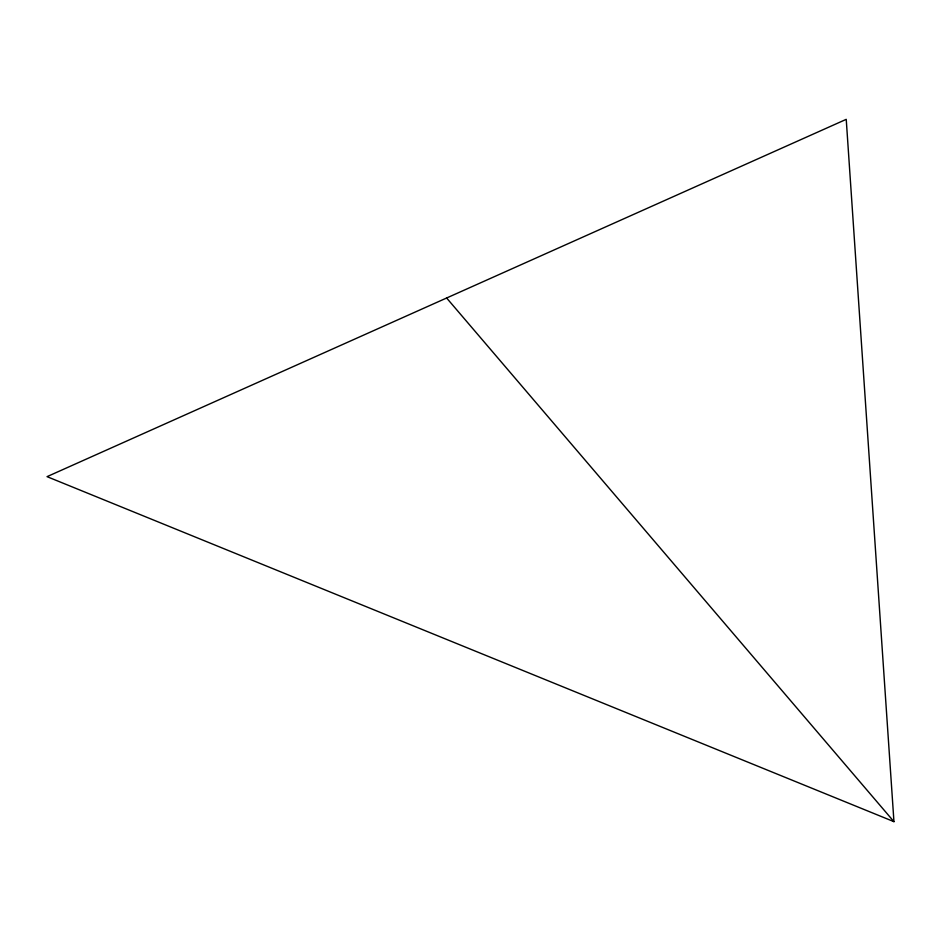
<?xml version="1.0" encoding="UTF-8"?>
<svg xmlns="http://www.w3.org/2000/svg" width="941" height="941" viewBox="0 0 941 941"><rect width="100%" height="100%" fill="white"/><g stroke="black" fill="none" stroke-linecap="round" stroke-linejoin="round"><path stroke-width="1.41" d="M893.95 821.658L47.05 476.652L846.23 119.342L893.95 821.658L446.634 298.003"/></g></svg>
